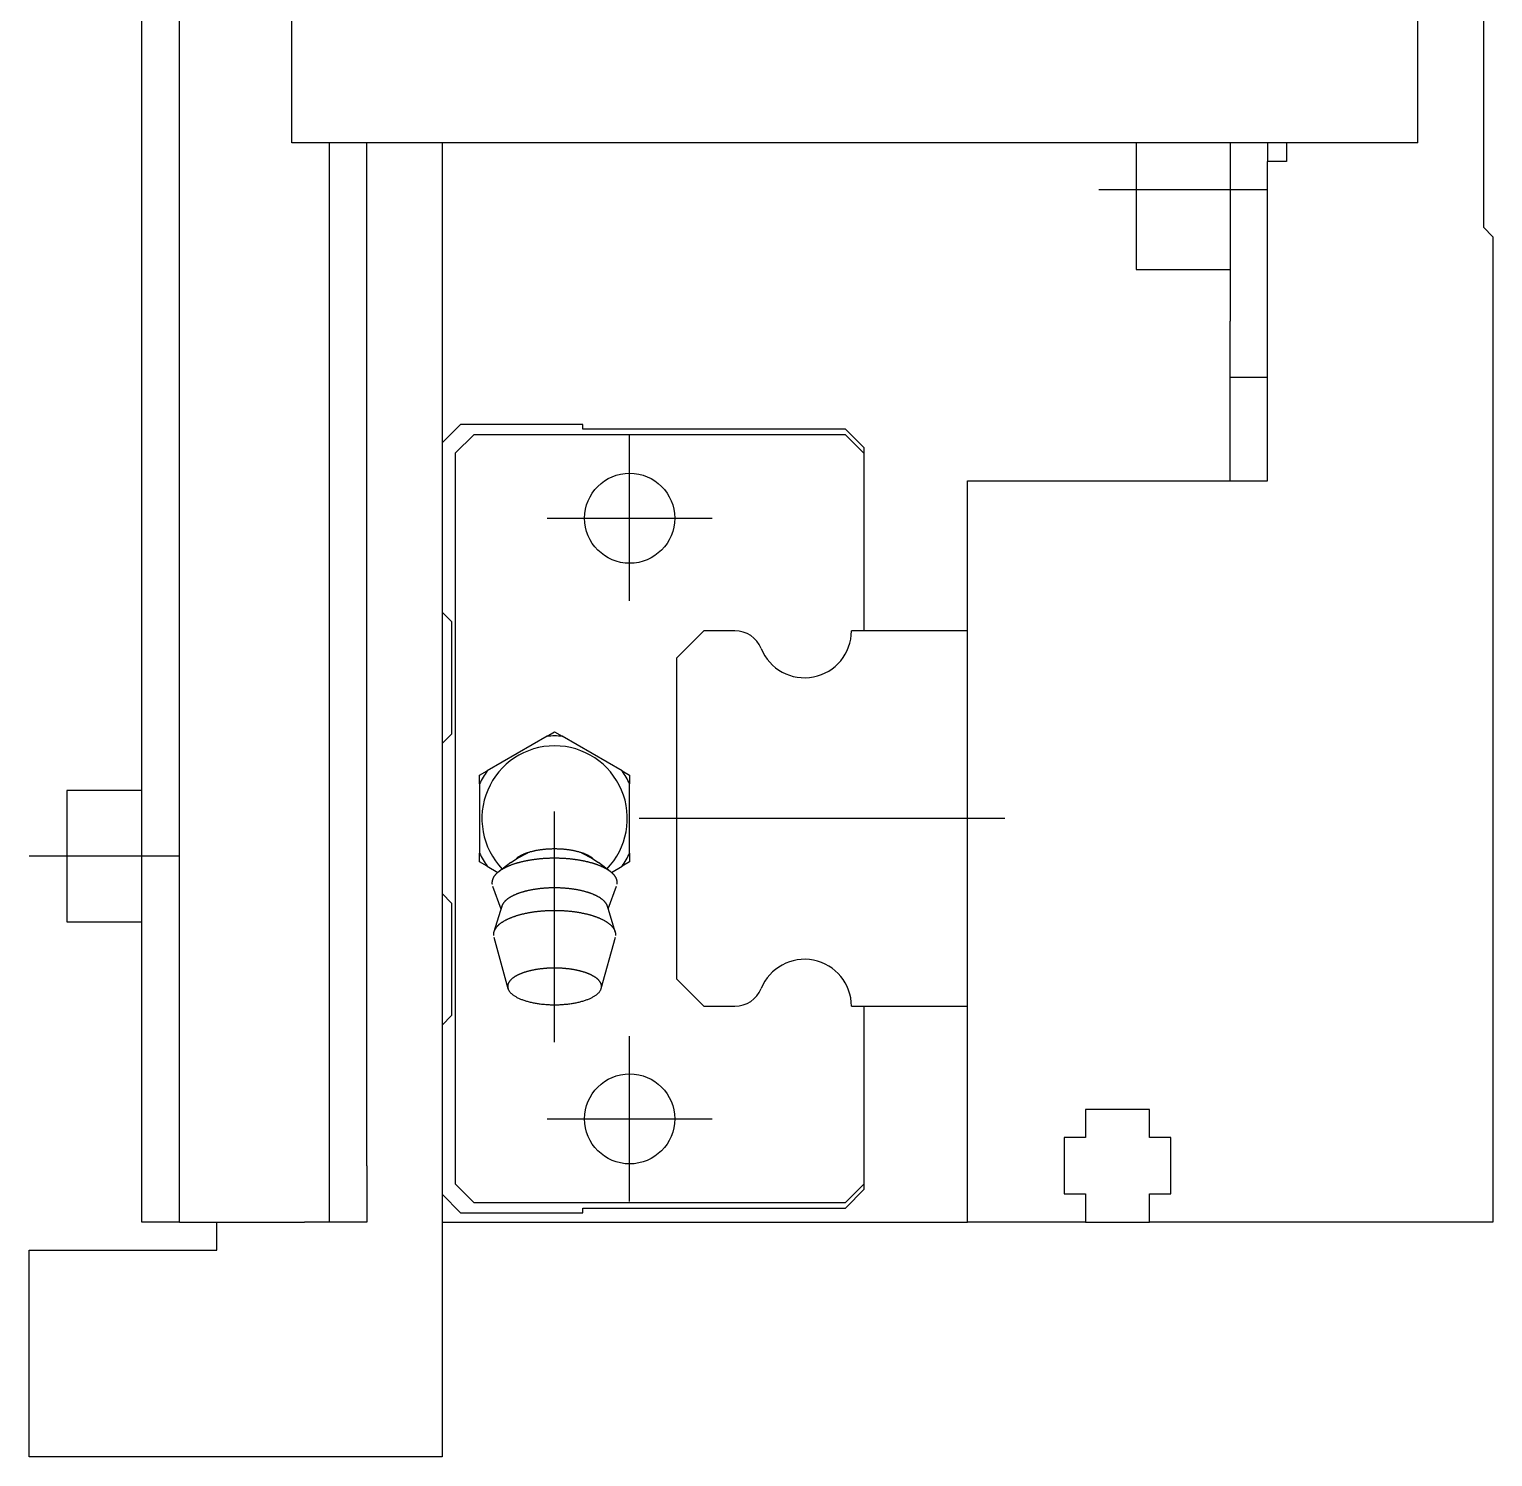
# Model space of a CAD drawing. Extents: x -94 to 676, y -24 to 368.
# Drawn here: x 598.4 to 676.4, y 146.2 to 222.3 of the extents above; entities that cross this region are included whole.
import ezdxf

# ---------------------------------------------------------------- set-up
doc = ezdxf.new("R2010")
doc.units = 0
doc.linetypes.add('CENTER', pattern=[50.8, 31.75, -6.35, 6.35, -6.35])
doc.layers.get('0').update_dxf_attribs({"linetype": 'CONTINUOUS'})
doc.layers.add('CENTER', color=1, linetype='CENTER')

msp = doc.modelspace()

# ---------------------------------------------------------------- linework, layer by layer
at = {"color": 7, "linetype": 'CONTINUOUS'}
for p, q in [((604.44, 161.705), (604.44, 350.705)), ((606.44, 161.705), (606.44, 350.705)), ((675.94, 300.705), (675.94, 211.705)), ((612.44, 216.205), (612.44, 296.205)), ((672.44, 216.205), (672.44, 296.205)), ((672.44, 216.205), (612.44, 216.205)), ((614.44, 161.705), (614.44, 216.205)), ((616.44, 161.705), (616.44, 216.205)), ((620.44, 216.205), (620.44, 146.205)), ((657.44, 216.205), (657.44, 213.705)), ((662.44, 216.205), (662.44, 206.705)), ((664.44, 216.205), (664.44, 215.205)), ((665.44, 216.205), (665.44, 215.205)), ((664.44, 198.205), (664.44, 215.205)), ((665.44, 215.205), (664.44, 215.205)), ((657.44, 213.705), (657.44, 209.455)), ((676.44, 211.205), (675.94, 211.705)), ((676.44, 211.205), (676.44, 158.705)), ((657.44, 209.455), (662.44, 209.455)), ((662.44, 203.705), (662.44, 206.705)), ((664.44, 203.705), (662.44, 203.705)), ((662.44, 198.205), (662.44, 203.705)), ((621.43, 201.205), (620.44, 200.215)), ((622.13, 200.655), (621.14, 199.665)), ((627.94, 201.205), (621.43, 201.205)), ((641.943, 200.655), (622.13, 200.655)), ((627.94, 200.955), (627.94, 201.205)), ((641.943, 200.955), (627.94, 200.955)), ((642.94, 199.958), (641.943, 200.955)), ((642.94, 199.658), (641.943, 200.655)), ((642.94, 199.658), (642.94, 199.958)), ((621.14, 199.665), (621.14, 160.745)), ((642.94, 190.205), (642.94, 199.658)), ((648.44, 190.205), (648.44, 198.205)), ((648.44, 198.205), (664.44, 198.205)), ((620.44, 191.205), (620.94, 190.705)), ((620.94, 190.705), (620.94, 184.705)), ((634.397, 190.205), (632.94, 188.748)), ((636.052, 190.205), (634.397, 190.205)), ((648.44, 190.205), (642.26, 190.205)), ((648.44, 170.205), (648.44, 190.205)), ((648.44, 170.205), (648.44, 190.205)), ((632.94, 188.748), (632.94, 171.662)), ((620.94, 184.705), (620.44, 184.205)), ((626.039, 184.587), (622.846, 182.743)), ((626.039, 184.587), (626.44, 184.818)), ((626.44, 184.818), (626.841, 184.587)), ((630.034, 182.743), (626.841, 184.587)), ((622.445, 182.512), (622.846, 182.743)), ((630.034, 182.743), (630.435, 182.512)), ((622.445, 182.049), (622.445, 182.512)), ((622.445, 182.049), (622.445, 178.361)), ((630.435, 182.512), (630.435, 182.049)), ((630.435, 178.361), (630.435, 182.049)), ((604.44, 181.705), (600.44, 181.705)), ((600.44, 181.705), (600.44, 178.205)), ((600.44, 178.205), (600.44, 174.705)), ((622.445, 177.898), (622.445, 178.361)), ((622.846, 177.667), (622.445, 177.898)), ((624.102, 177.855), (623.479, 177.388)), ((624.102, 177.855), (624.454, 178.089)), ((624.454, 178.089), (625.015, 178.385)), ((627.865, 178.385), (628.426, 178.089)), ((628.426, 178.089), (628.778, 177.855)), ((629.401, 177.388), (628.778, 177.855)), ((630.435, 177.898), (630.034, 177.667)), ((630.435, 178.361), (630.435, 177.898)), ((622.846, 177.667), (623.415, 177.338)), ((629.465, 177.338), (630.034, 177.667)), ((623.134, 176.598), (623.58, 175.391)), ((629.3, 175.391), (629.746, 176.598)), ((620.44, 176.205), (620.94, 175.705)), ((620.94, 175.705), (620.94, 169.705)), ((623.626, 175.537), (623.204, 174.176)), ((629.676, 174.176), (629.254, 175.537)), ((600.44, 174.705), (604.44, 174.705)), ((623.199, 173.886), (623.954, 171.156)), ((628.926, 171.156), (629.681, 173.886)), ((632.94, 171.662), (634.397, 170.205)), ((634.397, 170.205), (636.052, 170.205)), ((642.26, 170.205), (648.44, 170.205)), ((642.94, 160.752), (642.94, 170.205)), ((648.44, 158.705), (648.44, 170.205)), ((620.94, 169.705), (620.44, 169.205)), ((654.74, 164.705), (654.74, 163.205)), ((658.14, 164.705), (654.74, 164.705)), ((658.14, 163.205), (658.14, 164.705)), ((653.59, 163.205), (653.59, 160.205)), ((654.74, 163.205), (653.59, 163.205)), ((659.29, 163.205), (658.14, 163.205)), ((659.29, 160.205), (659.29, 163.205)), ((604.44, 158.705), (604.44, 161.705)), ((606.44, 158.705), (606.44, 161.705)), ((614.44, 158.705), (614.44, 161.705)), ((616.44, 161.705), (616.44, 158.705)), ((621.14, 160.745), (622.13, 159.755)), ((641.943, 159.755), (642.94, 160.752)), ((642.94, 160.452), (642.94, 160.752)), ((620.44, 160.195), (621.43, 159.205)), ((641.943, 159.455), (642.94, 160.452)), ((653.59, 160.205), (654.74, 160.205)), ((654.74, 160.205), (654.74, 158.705)), ((658.14, 160.205), (659.29, 160.205)), ((658.14, 158.705), (658.14, 160.205)), ((621.43, 159.205), (627.94, 159.205)), ((622.13, 159.755), (641.943, 159.755)), ((627.94, 159.455), (641.943, 159.455)), ((627.94, 159.205), (627.94, 159.455)), ((606.44, 158.705), (604.44, 158.705)), ((606.44, 158.705), (609.773, 158.705)), ((608.44, 157.205), (608.44, 158.705)), ((609.773, 158.705), (613.107, 158.705)), ((614.44, 158.705), (613.107, 158.705)), ((616.44, 158.705), (614.44, 158.705)), ((620.44, 158.705), (648.44, 158.705)), ((654.74, 158.705), (648.44, 158.705)), ((654.74, 158.705), (658.14, 158.705)), ((676.44, 158.705), (658.14, 158.705)), ((598.44, 146.205), (598.44, 157.205)), ((598.44, 157.205), (608.44, 157.205)), ((620.44, 146.205), (598.44, 146.205))]:
    msp.add_line(p, q, dxfattribs=at)
for points in [[(626.44, 178.09, 0), (626.404, 178.089, 0), (626.369, 178.089, 0), (626.333, 178.089, 0), (626.297, 178.088, 0), (626.261, 178.088, 0), (626.226, 178.087, 0), (626.19, 178.086, 0), (626.154, 178.085, 0), (626.119, 178.083, 0), (626.083, 178.082, 0), (626.048, 178.081, 0), (626.012, 178.079, 0), (625.977, 178.077, 0), (625.942, 178.075, 0), (625.906, 178.073, 0), (625.871, 178.07, 0), (625.836, 178.068, 0), (625.801, 178.065, 0), (625.766, 178.063, 0), (625.731, 178.06, 0), (625.696, 178.057, 0), (625.661, 178.054, 0), (625.626, 178.05, 0), (625.592, 178.047, 0), (625.557, 178.043, 0), (625.523, 178.039, 0), (625.488, 178.035, 0), (625.454, 178.031, 0), (625.42, 178.027, 0), (625.386, 178.023, 0), (625.352, 178.018, 0), (625.319, 178.014, 0), (625.285, 178.009, 0), (625.252, 178.004, 0), (625.218, 177.999, 0), (625.185, 177.994, 0), (625.152, 177.989, 0), (625.119, 177.983, 0), (625.086, 177.978, 0), (625.054, 177.972, 0), (625.021, 177.966, 0), (624.989, 177.96, 0), (624.957, 177.954, 0), (624.925, 177.948, 0), (624.893, 177.941, 0), (624.862, 177.935, 0), (624.83, 177.928, 0), (624.799, 177.921, 0), (624.768, 177.914, 0), (624.737, 177.907, 0), (624.706, 177.9, 0), (624.676, 177.893, 0), (624.646, 177.885, 0), (624.616, 177.878, 0), (624.586, 177.87, 0), (624.556, 177.862, 0), (624.527, 177.854, 0), (624.498, 177.846, 0), (624.469, 177.838, 0), (624.44, 177.83, 0), (624.411, 177.821, 0), (624.383, 177.813, 0), (624.355, 177.804, 0), (624.327, 177.795, 0), (624.3, 177.786, 0), (624.272, 177.777, 0), (624.245, 177.768, 0), (624.219, 177.759, 0), (624.192, 177.75, 0), (624.166, 177.74, 0), (624.14, 177.731, 0), (624.114, 177.721, 0), (624.088, 177.711, 0), (624.063, 177.701, 0), (624.038, 177.691, 0), (624.013, 177.681, 0), (623.989, 177.671, 0), (623.965, 177.661, 0), (623.941, 177.65, 0), (623.917, 177.64, 0), (623.894, 177.629, 0), (623.871, 177.619, 0), (623.849, 177.608, 0), (623.826, 177.597, 0), (623.804, 177.586, 0), (623.782, 177.575, 0), (623.761, 177.564, 0), (623.74, 177.552, 0), (623.719, 177.541, 0), (623.698, 177.53, 0), (623.678, 177.518, 0), (623.658, 177.507, 0), (623.638, 177.495, 0), (623.619, 177.483, 0), (623.6, 177.471, 0), (623.581, 177.459, 0), (623.563, 177.447, 0), (623.545, 177.435, 0), (623.527, 177.423, 0), (623.51, 177.411, 0), (623.493, 177.399, 0), (623.476, 177.386, 0), (623.46, 177.374, 0), (623.444, 177.361, 0), (623.429, 177.349, 0), (623.413, 177.336, 0), (623.398, 177.324, 0), (623.384, 177.311, 0), (623.369, 177.298, 0), (623.356, 177.285, 0), (623.342, 177.272, 0), (623.329, 177.259, 0), (623.316, 177.246, 0), (623.304, 177.233, 0), (623.291, 177.22, 0), (623.28, 177.207, 0), (623.268, 177.194, 0), (623.257, 177.18, 0), (623.247, 177.167, 0), (623.236, 177.154, 0), (623.226, 177.14, 0), (623.217, 177.127, 0), (623.208, 177.113, 0), (623.199, 177.1, 0), (623.19, 177.086, 0), (623.182, 177.073, 0), (623.175, 177.059, 0), (623.167, 177.045, 0)], [(628.47, 178.084, 0), (628.453, 178.098, 0), (628.435, 178.111, 0), (628.417, 178.125, 0), (628.397, 178.139, 0), (628.378, 178.152, 0), (628.357, 178.165, 0), (628.336, 178.178, 0), (628.314, 178.191, 0), (628.292, 178.204, 0), (628.27, 178.217, 0), (628.246, 178.229, 0), (628.222, 178.242, 0), (628.198, 178.254, 0), (628.173, 178.266, 0), (628.148, 178.278, 0), (628.121, 178.289, 0), (628.095, 178.301, 0), (628.068, 178.312, 0), (628.04, 178.323, 0), (628.012, 178.334, 0), (627.984, 178.345, 0), (627.955, 178.355, 0), (627.925, 178.365, 0), (627.895, 178.376, 0), (627.865, 178.385, 0), (627.834, 178.395, 0), (627.803, 178.405, 0), (627.771, 178.414, 0), (627.739, 178.423, 0), (627.706, 178.432, 0), (627.674, 178.44, 0), (627.64, 178.449, 0), (627.607, 178.457, 0), (627.573, 178.465, 0), (627.538, 178.472, 0), (627.504, 178.48, 0), (627.469, 178.487, 0), (627.433, 178.494, 0), (627.398, 178.501, 0), (627.362, 178.507, 0), (627.325, 178.513, 0), (627.289, 178.519, 0), (627.252, 178.525, 0), (627.215, 178.53, 0), (627.178, 178.536, 0), (627.14, 178.54, 0), (627.103, 178.545, 0), (627.065, 178.55, 0), (627.027, 178.554, 0), (626.988, 178.558, 0), (626.95, 178.561, 0), (626.911, 178.565, 0), (626.872, 178.568, 0), (626.834, 178.571, 0), (626.795, 178.573, 0), (626.755, 178.575, 0), (626.716, 178.577, 0), (626.677, 178.579, 0), (626.638, 178.581, 0), (626.598, 178.582, 0), (626.559, 178.583, 0), (626.519, 178.584, 0), (626.48, 178.584, 0), (626.44, 178.584, 0), (626.4, 178.584, 0), (626.361, 178.584, 0), (626.321, 178.583, 0), (626.282, 178.582, 0), (626.242, 178.581, 0), (626.203, 178.579, 0), (626.164, 178.577, 0), (626.125, 178.575, 0), (626.085, 178.573, 0), (626.046, 178.571, 0), (626.008, 178.568, 0), (625.969, 178.565, 0), (625.93, 178.561, 0), (625.892, 178.558, 0), (625.853, 178.554, 0), (625.815, 178.55, 0), (625.777, 178.545, 0), (625.74, 178.54, 0), (625.702, 178.536, 0), (625.665, 178.53, 0), (625.628, 178.525, 0), (625.591, 178.519, 0), (625.555, 178.513, 0), (625.518, 178.507, 0), (625.482, 178.501, 0), (625.447, 178.494, 0), (625.411, 178.487, 0), (625.376, 178.48, 0), (625.342, 178.472, 0), (625.307, 178.465, 0), (625.273, 178.457, 0), (625.24, 178.449, 0), (625.206, 178.44, 0), (625.174, 178.432, 0), (625.141, 178.423, 0), (625.109, 178.414, 0), (625.077, 178.405, 0), (625.046, 178.395, 0), (625.015, 178.385, 0), (624.985, 178.376, 0), (624.955, 178.365, 0), (624.925, 178.355, 0), (624.896, 178.345, 0), (624.868, 178.334, 0), (624.84, 178.323, 0), (624.812, 178.312, 0), (624.785, 178.301, 0), (624.759, 178.289, 0), (624.732, 178.278, 0), (624.707, 178.266, 0), (624.682, 178.254, 0), (624.658, 178.242, 0), (624.634, 178.229, 0), (624.61, 178.217, 0), (624.588, 178.204, 0), (624.566, 178.191, 0), (624.544, 178.178, 0), (624.523, 178.165, 0), (624.502, 178.152, 0), (624.483, 178.139, 0), (624.463, 178.125, 0), (624.445, 178.111, 0), (624.427, 178.098, 0), (624.41, 178.084, 0)], [(629.713, 177.045, 0), (629.705, 177.059, 0), (629.698, 177.073, 0), (629.69, 177.086, 0), (629.681, 177.1, 0), (629.672, 177.113, 0), (629.663, 177.127, 0), (629.654, 177.14, 0), (629.644, 177.154, 0), (629.633, 177.167, 0), (629.623, 177.18, 0), (629.612, 177.194, 0), (629.6, 177.207, 0), (629.589, 177.22, 0), (629.576, 177.233, 0), (629.564, 177.246, 0), (629.551, 177.259, 0), (629.538, 177.272, 0), (629.524, 177.285, 0), (629.511, 177.298, 0), (629.496, 177.311, 0), (629.482, 177.324, 0), (629.467, 177.336, 0), (629.451, 177.349, 0), (629.436, 177.361, 0), (629.42, 177.374, 0), (629.404, 177.386, 0), (629.387, 177.399, 0), (629.37, 177.411, 0), (629.353, 177.423, 0), (629.335, 177.435, 0), (629.317, 177.447, 0), (629.299, 177.459, 0), (629.28, 177.471, 0), (629.261, 177.483, 0), (629.242, 177.495, 0), (629.222, 177.507, 0), (629.202, 177.518, 0), (629.182, 177.53, 0), (629.161, 177.541, 0), (629.14, 177.552, 0), (629.119, 177.564, 0), (629.098, 177.575, 0), (629.076, 177.586, 0), (629.054, 177.597, 0), (629.031, 177.608, 0), (629.009, 177.619, 0), (628.986, 177.629, 0), (628.963, 177.64, 0), (628.939, 177.65, 0), (628.915, 177.661, 0), (628.891, 177.671, 0), (628.867, 177.681, 0), (628.842, 177.691, 0), (628.817, 177.701, 0), (628.792, 177.711, 0), (628.766, 177.721, 0), (628.74, 177.731, 0), (628.714, 177.74, 0), (628.688, 177.75, 0), (628.661, 177.759, 0), (628.635, 177.768, 0), (628.608, 177.777, 0), (628.58, 177.786, 0), (628.553, 177.795, 0), (628.525, 177.804, 0), (628.497, 177.813, 0), (628.469, 177.821, 0), (628.44, 177.83, 0), (628.411, 177.838, 0), (628.382, 177.846, 0), (628.353, 177.854, 0), (628.324, 177.862, 0), (628.294, 177.87, 0), (628.264, 177.878, 0), (628.234, 177.885, 0), (628.204, 177.893, 0), (628.174, 177.9, 0), (628.143, 177.907, 0), (628.112, 177.914, 0), (628.081, 177.921, 0), (628.05, 177.928, 0), (628.018, 177.935, 0), (627.987, 177.941, 0), (627.955, 177.948, 0), (627.923, 177.954, 0), (627.891, 177.96, 0), (627.859, 177.966, 0), (627.826, 177.972, 0), (627.794, 177.978, 0), (627.761, 177.983, 0), (627.728, 177.989, 0), (627.695, 177.994, 0), (627.662, 177.999, 0), (627.628, 178.004, 0), (627.595, 178.009, 0), (627.561, 178.014, 0), (627.528, 178.018, 0), (627.494, 178.023, 0), (627.46, 178.027, 0), (627.426, 178.031, 0), (627.392, 178.035, 0), (627.357, 178.039, 0), (627.323, 178.043, 0), (627.288, 178.047, 0), (627.254, 178.05, 0), (627.219, 178.054, 0), (627.184, 178.057, 0), (627.149, 178.06, 0), (627.114, 178.063, 0), (627.079, 178.065, 0), (627.044, 178.068, 0), (627.009, 178.07, 0), (626.974, 178.073, 0), (626.938, 178.075, 0), (626.903, 178.077, 0), (626.868, 178.079, 0), (626.832, 178.081, 0), (626.797, 178.082, 0), (626.761, 178.083, 0), (626.726, 178.085, 0), (626.69, 178.086, 0), (626.654, 178.087, 0), (626.619, 178.088, 0), (626.583, 178.088, 0), (626.547, 178.089, 0), (626.511, 178.089, 0), (626.476, 178.089, 0), (626.44, 178.09, 0)], [(623.167, 177.045, 0), (623.166, 177.043, 0), (623.165, 177.04, 0), (623.163, 177.038, 0), (623.162, 177.035, 0), (623.161, 177.032, 0), (623.16, 177.03, 0), (623.158, 177.027, 0), (623.157, 177.025, 0), (623.156, 177.022, 0), (623.155, 177.019, 0), (623.153, 177.017, 0), (623.152, 177.014, 0), (623.151, 177.012, 0), (623.15, 177.009, 0), (623.149, 177.007, 0), (623.148, 177.004, 0), (623.146, 177.001, 0), (623.145, 176.999, 0), (623.144, 176.996, 0), (623.143, 176.994, 0), (623.142, 176.991, 0), (623.141, 176.988, 0), (623.14, 176.986, 0), (623.139, 176.983, 0), (623.138, 176.981, 0), (623.137, 176.978, 0), (623.136, 176.975, 0), (623.135, 176.973, 0), (623.134, 176.97, 0), (623.133, 176.968, 0), (623.132, 176.965, 0), (623.131, 176.962, 0), (623.13, 176.96, 0), (623.129, 176.957, 0), (623.129, 176.955, 0), (623.128, 176.952, 0), (623.127, 176.949, 0), (623.126, 176.947, 0), (623.125, 176.944, 0), (623.124, 176.942, 0), (623.123, 176.939, 0), (623.123, 176.936, 0), (623.122, 176.934, 0), (623.121, 176.931, 0), (623.12, 176.929, 0), (623.12, 176.926, 0), (623.119, 176.923, 0), (623.118, 176.921, 0), (623.118, 176.918, 0), (623.117, 176.916, 0), (623.116, 176.913, 0), (623.116, 176.91, 0), (623.115, 176.908, 0), (623.114, 176.905, 0), (623.114, 176.902, 0), (623.113, 176.9, 0), (623.112, 176.897, 0), (623.112, 176.895, 0), (623.111, 176.892, 0), (623.111, 176.889, 0), (623.11, 176.887, 0), (623.11, 176.884, 0), (623.109, 176.882, 0), (623.109, 176.879, 0), (623.108, 176.876, 0), (623.108, 176.874, 0), (623.107, 176.871, 0), (623.107, 176.868, 0), (623.106, 176.866, 0), (623.106, 176.863, 0), (623.106, 176.861, 0), (623.105, 176.858, 0), (623.105, 176.855, 0), (623.105, 176.853, 0), (623.104, 176.85, 0), (623.104, 176.847, 0), (623.104, 176.845, 0), (623.103, 176.842, 0), (623.103, 176.84, 0), (623.103, 176.837, 0), (623.102, 176.834, 0), (623.102, 176.832, 0), (623.102, 176.829, 0), (623.102, 176.826, 0), (623.102, 176.824, 0), (623.101, 176.821, 0), (623.101, 176.819, 0), (623.101, 176.816, 0), (623.101, 176.813, 0), (623.101, 176.811, 0), (623.101, 176.808, 0), (623.1, 176.805, 0), (623.1, 176.803, 0), (623.1, 176.8, 0), (623.1, 176.798, 0), (623.1, 176.795, 0), (623.1, 176.792, 0), (623.1, 176.79, 0), (623.1, 176.787, 0), (623.1, 176.784, 0), (623.1, 176.782, 0), (623.1, 176.779, 0), (623.1, 176.777, 0), (623.1, 176.774, 0), (623.1, 176.771, 0), (623.1, 176.769, 0), (623.1, 176.766, 0), (623.1, 176.763, 0), (623.101, 176.761, 0), (623.101, 176.758, 0), (623.101, 176.756, 0), (623.101, 176.753, 0), (623.101, 176.75, 0), (623.101, 176.748, 0), (623.102, 176.745, 0), (623.102, 176.742, 0), (623.102, 176.74, 0), (623.102, 176.737, 0), (623.102, 176.735, 0), (623.103, 176.732, 0), (623.103, 176.729, 0), (623.103, 176.727, 0), (623.104, 176.724, 0), (623.104, 176.721, 0), (623.104, 176.719, 0), (623.105, 176.716, 0), (623.105, 176.714, 0), (623.105, 176.711, 0)], [(626.44, 176.511, 0), (626.406, 176.511, 0), (626.373, 176.511, 0), (626.339, 176.511, 0), (626.305, 176.51, 0), (626.271, 176.509, 0), (626.238, 176.509, 0), (626.204, 176.508, 0), (626.17, 176.506, 0), (626.137, 176.505, 0), (626.103, 176.504, 0), (626.07, 176.502, 0), (626.036, 176.5, 0), (626.003, 176.498, 0), (625.97, 176.496, 0), (625.937, 176.494, 0), (625.903, 176.491, 0), (625.87, 176.489, 0), (625.837, 176.486, 0), (625.804, 176.483, 0), (625.771, 176.48, 0), (625.739, 176.477, 0), (625.706, 176.474, 0), (625.674, 176.47, 0), (625.641, 176.467, 0), (625.609, 176.463, 0), (625.577, 176.459, 0), (625.545, 176.455, 0), (625.513, 176.451, 0), (625.481, 176.446, 0), (625.449, 176.442, 0), (625.418, 176.437, 0), (625.386, 176.432, 0), (625.355, 176.427, 0), (625.324, 176.422, 0), (625.293, 176.417, 0), (625.262, 176.411, 0), (625.231, 176.406, 0), (625.201, 176.4, 0), (625.171, 176.394, 0), (625.141, 176.388, 0), (625.111, 176.382, 0), (625.081, 176.376, 0), (625.052, 176.37, 0), (625.022, 176.363, 0), (624.993, 176.356, 0), (624.964, 176.35, 0), (624.936, 176.343, 0), (624.907, 176.336, 0), (624.879, 176.328, 0), (624.851, 176.321, 0), (624.823, 176.314, 0), (624.795, 176.306, 0), (624.768, 176.298, 0), (624.741, 176.29, 0), (624.714, 176.282, 0), (624.687, 176.274, 0), (624.661, 176.266, 0), (624.635, 176.258, 0), (624.609, 176.249, 0), (624.583, 176.241, 0), (624.558, 176.232, 0), (624.533, 176.223, 0), (624.508, 176.214, 0), (624.483, 176.205, 0), (624.459, 176.196, 0), (624.435, 176.187, 0), (624.411, 176.178, 0), (624.388, 176.168, 0), (624.365, 176.158, 0), (624.342, 176.149, 0), (624.319, 176.139, 0), (624.297, 176.129, 0), (624.275, 176.119, 0), (624.254, 176.109, 0), (624.232, 176.099, 0), (624.211, 176.088, 0), (624.191, 176.078, 0), (624.17, 176.067, 0), (624.15, 176.057, 0), (624.13, 176.046, 0), (624.111, 176.035, 0), (624.092, 176.024, 0), (624.073, 176.013, 0), (624.055, 176.002, 0), (624.037, 175.991, 0), (624.019, 175.98, 0), (624.002, 175.969, 0), (623.985, 175.957, 0), (623.968, 175.946, 0), (623.951, 175.934, 0), (623.936, 175.923, 0), (623.92, 175.911, 0), (623.905, 175.899, 0), (623.89, 175.888, 0), (623.875, 175.876, 0), (623.861, 175.864, 0), (623.847, 175.852, 0), (623.834, 175.84, 0), (623.821, 175.827, 0), (623.808, 175.815, 0), (623.795, 175.803, 0), (623.784, 175.791, 0), (623.772, 175.778, 0), (623.761, 175.766, 0), (623.75, 175.753, 0), (623.739, 175.741, 0), (623.729, 175.728, 0), (623.72, 175.716, 0), (623.71, 175.703, 0), (623.701, 175.69, 0), (623.693, 175.677, 0), (623.685, 175.665, 0), (623.677, 175.652, 0), (623.67, 175.639, 0), (623.663, 175.626, 0), (623.656, 175.613, 0), (623.65, 175.6, 0), (623.644, 175.587, 0), (623.639, 175.574, 0), (623.634, 175.561, 0), (623.629, 175.548, 0), (623.625, 175.535, 0), (623.621, 175.522, 0), (623.618, 175.509, 0), (623.615, 175.496, 0), (623.612, 175.482, 0), (623.61, 175.469, 0), (623.608, 175.456, 0)], [(629.272, 175.456, 0), (629.27, 175.469, 0), (629.268, 175.482, 0), (629.265, 175.496, 0), (629.262, 175.509, 0), (629.259, 175.522, 0), (629.255, 175.535, 0), (629.251, 175.548, 0), (629.246, 175.561, 0), (629.241, 175.574, 0), (629.236, 175.587, 0), (629.23, 175.6, 0), (629.224, 175.613, 0), (629.217, 175.626, 0), (629.21, 175.639, 0), (629.203, 175.652, 0), (629.195, 175.665, 0), (629.187, 175.677, 0), (629.179, 175.69, 0), (629.17, 175.703, 0), (629.16, 175.716, 0), (629.151, 175.728, 0), (629.141, 175.741, 0), (629.13, 175.753, 0), (629.119, 175.766, 0), (629.108, 175.778, 0), (629.096, 175.791, 0), (629.085, 175.803, 0), (629.072, 175.815, 0), (629.059, 175.827, 0), (629.046, 175.84, 0), (629.033, 175.852, 0), (629.019, 175.864, 0), (629.005, 175.876, 0), (628.99, 175.888, 0), (628.975, 175.899, 0), (628.96, 175.911, 0), (628.944, 175.923, 0), (628.929, 175.934, 0), (628.912, 175.946, 0), (628.895, 175.957, 0), (628.878, 175.969, 0), (628.861, 175.98, 0), (628.843, 175.991, 0), (628.825, 176.002, 0), (628.807, 176.013, 0), (628.788, 176.024, 0), (628.769, 176.035, 0), (628.75, 176.046, 0), (628.73, 176.057, 0), (628.71, 176.067, 0), (628.689, 176.078, 0), (628.669, 176.088, 0), (628.648, 176.099, 0), (628.626, 176.109, 0), (628.605, 176.119, 0), (628.583, 176.129, 0), (628.561, 176.139, 0), (628.538, 176.149, 0), (628.515, 176.158, 0), (628.492, 176.168, 0), (628.469, 176.178, 0), (628.445, 176.187, 0), (628.421, 176.196, 0), (628.397, 176.205, 0), (628.372, 176.214, 0), (628.347, 176.223, 0), (628.322, 176.232, 0), (628.297, 176.241, 0), (628.271, 176.249, 0), (628.245, 176.258, 0), (628.219, 176.266, 0), (628.193, 176.274, 0), (628.166, 176.282, 0), (628.139, 176.29, 0), (628.112, 176.298, 0), (628.085, 176.306, 0), (628.057, 176.314, 0), (628.029, 176.321, 0), (628.001, 176.328, 0), (627.973, 176.336, 0), (627.944, 176.343, 0), (627.916, 176.35, 0), (627.887, 176.356, 0), (627.858, 176.363, 0), (627.828, 176.37, 0), (627.799, 176.376, 0), (627.769, 176.382, 0), (627.739, 176.388, 0), (627.709, 176.394, 0), (627.679, 176.4, 0), (627.649, 176.406, 0), (627.618, 176.411, 0), (627.587, 176.417, 0), (627.556, 176.422, 0), (627.525, 176.427, 0), (627.494, 176.432, 0), (627.462, 176.437, 0), (627.431, 176.442, 0), (627.399, 176.446, 0), (627.367, 176.451, 0), (627.335, 176.455, 0), (627.303, 176.459, 0), (627.271, 176.463, 0), (627.239, 176.467, 0), (627.206, 176.47, 0), (627.174, 176.474, 0), (627.141, 176.477, 0), (627.109, 176.48, 0), (627.076, 176.483, 0), (627.043, 176.486, 0), (627.01, 176.489, 0), (626.977, 176.491, 0), (626.943, 176.494, 0), (626.91, 176.496, 0), (626.877, 176.498, 0), (626.844, 176.5, 0), (626.81, 176.502, 0), (626.777, 176.504, 0), (626.743, 176.505, 0), (626.71, 176.506, 0), (626.676, 176.508, 0), (626.642, 176.509, 0), (626.609, 176.509, 0), (626.575, 176.51, 0), (626.541, 176.511, 0), (626.507, 176.511, 0), (626.474, 176.511, 0), (626.44, 176.511, 0)], [(629.775, 176.711, 0), (629.775, 176.714, 0), (629.775, 176.716, 0), (629.776, 176.719, 0), (629.776, 176.721, 0), (629.776, 176.724, 0), (629.777, 176.727, 0), (629.777, 176.729, 0), (629.777, 176.732, 0), (629.778, 176.735, 0), (629.778, 176.737, 0), (629.778, 176.74, 0), (629.778, 176.742, 0), (629.778, 176.745, 0), (629.779, 176.748, 0), (629.779, 176.75, 0), (629.779, 176.753, 0), (629.779, 176.756, 0), (629.779, 176.758, 0), (629.779, 176.761, 0), (629.78, 176.763, 0), (629.78, 176.766, 0), (629.78, 176.769, 0), (629.78, 176.771, 0), (629.78, 176.774, 0), (629.78, 176.777, 0), (629.78, 176.779, 0), (629.78, 176.782, 0), (629.78, 176.784, 0), (629.78, 176.787, 0), (629.78, 176.79, 0), (629.78, 176.792, 0), (629.78, 176.795, 0), (629.78, 176.798, 0), (629.78, 176.8, 0), (629.78, 176.803, 0), (629.78, 176.805, 0), (629.779, 176.808, 0), (629.779, 176.811, 0), (629.779, 176.813, 0), (629.779, 176.816, 0), (629.779, 176.819, 0), (629.779, 176.821, 0), (629.778, 176.824, 0), (629.778, 176.826, 0), (629.778, 176.829, 0), (629.778, 176.832, 0), (629.778, 176.834, 0), (629.777, 176.837, 0), (629.777, 176.84, 0), (629.777, 176.842, 0), (629.776, 176.845, 0), (629.776, 176.847, 0), (629.776, 176.85, 0), (629.775, 176.853, 0), (629.775, 176.855, 0), (629.775, 176.858, 0), (629.774, 176.861, 0), (629.774, 176.863, 0), (629.774, 176.866, 0), (629.773, 176.868, 0), (629.773, 176.871, 0), (629.772, 176.874, 0), (629.772, 176.876, 0), (629.771, 176.879, 0), (629.771, 176.882, 0), (629.77, 176.884, 0), (629.77, 176.887, 0), (629.769, 176.889, 0), (629.769, 176.892, 0), (629.768, 176.895, 0), (629.768, 176.897, 0), (629.767, 176.9, 0), (629.766, 176.902, 0), (629.766, 176.905, 0), (629.765, 176.908, 0), (629.764, 176.91, 0), (629.764, 176.913, 0), (629.763, 176.916, 0), (629.762, 176.918, 0), (629.762, 176.921, 0), (629.761, 176.923, 0), (629.76, 176.926, 0), (629.76, 176.929, 0), (629.759, 176.931, 0), (629.758, 176.934, 0), (629.757, 176.936, 0), (629.757, 176.939, 0), (629.756, 176.942, 0), (629.755, 176.944, 0), (629.754, 176.947, 0), (629.753, 176.949, 0), (629.752, 176.952, 0), (629.751, 176.955, 0), (629.751, 176.957, 0), (629.75, 176.96, 0), (629.749, 176.962, 0), (629.748, 176.965, 0), (629.747, 176.968, 0), (629.746, 176.97, 0), (629.745, 176.973, 0), (629.744, 176.975, 0), (629.743, 176.978, 0), (629.742, 176.981, 0), (629.741, 176.983, 0), (629.74, 176.986, 0), (629.739, 176.988, 0), (629.738, 176.991, 0), (629.737, 176.994, 0), (629.736, 176.996, 0), (629.735, 176.999, 0), (629.734, 177.001, 0), (629.732, 177.004, 0), (629.731, 177.007, 0), (629.73, 177.009, 0), (629.729, 177.012, 0), (629.728, 177.014, 0), (629.727, 177.017, 0), (629.725, 177.019, 0), (629.724, 177.022, 0), (629.723, 177.025, 0), (629.722, 177.027, 0), (629.72, 177.03, 0), (629.719, 177.032, 0), (629.718, 177.035, 0), (629.717, 177.038, 0), (629.715, 177.04, 0), (629.714, 177.043, 0), (629.713, 177.045, 0)], [(626.44, 175.297, 0), (626.401, 175.297, 0), (626.362, 175.296, 0), (626.324, 175.296, 0), (626.285, 175.295, 0), (626.246, 175.295, 0), (626.207, 175.294, 0), (626.169, 175.292, 0), (626.13, 175.291, 0), (626.091, 175.289, 0), (626.053, 175.288, 0), (626.014, 175.286, 0), (625.976, 175.284, 0), (625.938, 175.282, 0), (625.899, 175.279, 0), (625.861, 175.277, 0), (625.823, 175.274, 0), (625.785, 175.271, 0), (625.747, 175.268, 0), (625.709, 175.264, 0), (625.671, 175.261, 0), (625.634, 175.257, 0), (625.596, 175.253, 0), (625.559, 175.249, 0), (625.521, 175.245, 0), (625.484, 175.241, 0), (625.447, 175.236, 0), (625.41, 175.232, 0), (625.374, 175.227, 0), (625.337, 175.222, 0), (625.301, 175.216, 0), (625.264, 175.211, 0), (625.228, 175.205, 0), (625.192, 175.2, 0), (625.156, 175.194, 0), (625.121, 175.188, 0), (625.085, 175.182, 0), (625.05, 175.175, 0), (625.015, 175.169, 0), (624.981, 175.162, 0), (624.946, 175.155, 0), (624.912, 175.148, 0), (624.877, 175.141, 0), (624.843, 175.134, 0), (624.81, 175.126, 0), (624.776, 175.118, 0), (624.743, 175.111, 0), (624.71, 175.103, 0), (624.677, 175.094, 0), (624.645, 175.086, 0), (624.612, 175.078, 0), (624.58, 175.069, 0), (624.549, 175.06, 0), (624.517, 175.052, 0), (624.486, 175.043, 0), (624.455, 175.033, 0), (624.424, 175.024, 0), (624.394, 175.015, 0), (624.364, 175.005, 0), (624.334, 174.995, 0), (624.305, 174.986, 0), (624.276, 174.976, 0), (624.247, 174.965, 0), (624.218, 174.955, 0), (624.19, 174.945, 0), (624.162, 174.934, 0), (624.134, 174.924, 0), (624.107, 174.913, 0), (624.08, 174.902, 0), (624.054, 174.891, 0), (624.027, 174.88, 0), (624.001, 174.868, 0), (623.976, 174.857, 0), (623.951, 174.845, 0), (623.926, 174.834, 0), (623.901, 174.822, 0), (623.877, 174.81, 0), (623.853, 174.798, 0), (623.83, 174.786, 0), (623.807, 174.774, 0), (623.784, 174.762, 0), (623.762, 174.749, 0), (623.74, 174.737, 0), (623.718, 174.724, 0), (623.697, 174.711, 0), (623.676, 174.699, 0), (623.656, 174.686, 0), (623.636, 174.673, 0), (623.616, 174.66, 0), (623.597, 174.646, 0), (623.578, 174.633, 0), (623.56, 174.62, 0), (623.542, 174.606, 0), (623.525, 174.593, 0), (623.507, 174.579, 0), (623.491, 174.566, 0), (623.474, 174.552, 0), (623.458, 174.538, 0), (623.443, 174.524, 0), (623.428, 174.51, 0), (623.413, 174.496, 0), (623.399, 174.482, 0), (623.385, 174.468, 0), (623.372, 174.454, 0), (623.359, 174.439, 0), (623.347, 174.425, 0), (623.335, 174.411, 0), (623.323, 174.396, 0), (623.312, 174.382, 0), (623.301, 174.367, 0), (623.291, 174.352, 0), (623.281, 174.338, 0), (623.272, 174.323, 0), (623.263, 174.308, 0), (623.254, 174.293, 0), (623.246, 174.279, 0), (623.239, 174.264, 0), (623.232, 174.249, 0), (623.225, 174.234, 0), (623.219, 174.219, 0), (623.213, 174.204, 0), (623.208, 174.189, 0), (623.203, 174.174, 0), (623.199, 174.159, 0), (623.195, 174.144, 0), (623.191, 174.129, 0), (623.188, 174.113, 0), (623.186, 174.098, 0), (623.184, 174.083, 0)], [(629.696, 174.083, 0), (629.694, 174.098, 0), (629.692, 174.113, 0), (629.689, 174.129, 0), (629.685, 174.144, 0), (629.681, 174.159, 0), (629.677, 174.174, 0), (629.672, 174.189, 0), (629.667, 174.204, 0), (629.661, 174.219, 0), (629.655, 174.234, 0), (629.648, 174.249, 0), (629.641, 174.264, 0), (629.634, 174.279, 0), (629.626, 174.293, 0), (629.617, 174.308, 0), (629.608, 174.323, 0), (629.599, 174.338, 0), (629.589, 174.352, 0), (629.579, 174.367, 0), (629.568, 174.382, 0), (629.557, 174.396, 0), (629.545, 174.411, 0), (629.533, 174.425, 0), (629.521, 174.439, 0), (629.508, 174.454, 0), (629.495, 174.468, 0), (629.481, 174.482, 0), (629.467, 174.496, 0), (629.452, 174.51, 0), (629.437, 174.524, 0), (629.422, 174.538, 0), (629.406, 174.552, 0), (629.389, 174.566, 0), (629.373, 174.579, 0), (629.355, 174.593, 0), (629.338, 174.606, 0), (629.32, 174.62, 0), (629.302, 174.633, 0), (629.283, 174.646, 0), (629.264, 174.66, 0), (629.244, 174.673, 0), (629.224, 174.686, 0), (629.204, 174.699, 0), (629.183, 174.711, 0), (629.162, 174.724, 0), (629.14, 174.737, 0), (629.118, 174.749, 0), (629.096, 174.762, 0), (629.073, 174.774, 0), (629.05, 174.786, 0), (629.027, 174.798, 0), (629.003, 174.81, 0), (628.979, 174.822, 0), (628.954, 174.834, 0), (628.929, 174.845, 0), (628.904, 174.857, 0), (628.879, 174.868, 0), (628.853, 174.88, 0), (628.826, 174.891, 0), (628.8, 174.902, 0), (628.773, 174.913, 0), (628.746, 174.924, 0), (628.718, 174.934, 0), (628.69, 174.945, 0), (628.662, 174.955, 0), (628.633, 174.965, 0), (628.604, 174.976, 0), (628.575, 174.986, 0), (628.546, 174.995, 0), (628.516, 175.005, 0), (628.486, 175.015, 0), (628.456, 175.024, 0), (628.425, 175.033, 0), (628.394, 175.043, 0), (628.363, 175.052, 0), (628.331, 175.06, 0), (628.3, 175.069, 0), (628.268, 175.078, 0), (628.235, 175.086, 0), (628.203, 175.094, 0), (628.17, 175.103, 0), (628.137, 175.111, 0), (628.104, 175.118, 0), (628.07, 175.126, 0), (628.037, 175.134, 0), (628.003, 175.141, 0), (627.968, 175.148, 0), (627.934, 175.155, 0), (627.899, 175.162, 0), (627.865, 175.169, 0), (627.83, 175.175, 0), (627.795, 175.182, 0), (627.759, 175.188, 0), (627.724, 175.194, 0), (627.688, 175.2, 0), (627.652, 175.205, 0), (627.616, 175.211, 0), (627.579, 175.216, 0), (627.543, 175.222, 0), (627.506, 175.227, 0), (627.47, 175.232, 0), (627.433, 175.236, 0), (627.396, 175.241, 0), (627.359, 175.245, 0), (627.321, 175.249, 0), (627.284, 175.253, 0), (627.246, 175.257, 0), (627.209, 175.261, 0), (627.171, 175.264, 0), (627.133, 175.268, 0), (627.095, 175.271, 0), (627.057, 175.274, 0), (627.019, 175.277, 0), (626.981, 175.279, 0), (626.942, 175.282, 0), (626.904, 175.284, 0), (626.866, 175.286, 0), (626.827, 175.288, 0), (626.789, 175.289, 0), (626.75, 175.291, 0), (626.711, 175.292, 0), (626.673, 175.294, 0), (626.634, 175.295, 0), (626.595, 175.295, 0), (626.556, 175.296, 0), (626.518, 175.296, 0), (626.479, 175.297, 0), (626.44, 175.297, 0)], [(623.184, 174.083, 0), (623.184, 174.082, 0), (623.183, 174.081, 0), (623.183, 174.081, 0), (623.183, 174.08, 0), (623.183, 174.079, 0), (623.183, 174.078, 0), (623.183, 174.077, 0), (623.183, 174.076, 0), (623.183, 174.075, 0), (623.183, 174.074, 0), (623.183, 174.073, 0), (623.182, 174.073, 0), (623.182, 174.072, 0), (623.182, 174.071, 0), (623.182, 174.07, 0), (623.182, 174.069, 0), (623.182, 174.068, 0), (623.182, 174.067, 0), (623.182, 174.066, 0), (623.182, 174.065, 0), (623.182, 174.065, 0), (623.182, 174.064, 0), (623.182, 174.063, 0), (623.182, 174.062, 0), (623.181, 174.061, 0), (623.181, 174.06, 0), (623.181, 174.059, 0), (623.181, 174.058, 0), (623.181, 174.057, 0), (623.181, 174.056, 0), (623.181, 174.056, 0), (623.181, 174.055, 0), (623.181, 174.054, 0), (623.181, 174.053, 0), (623.181, 174.052, 0), (623.181, 174.051, 0), (623.181, 174.05, 0), (623.181, 174.049, 0), (623.181, 174.048, 0), (623.181, 174.048, 0), (623.181, 174.047, 0), (623.181, 174.046, 0), (623.18, 174.045, 0), (623.18, 174.044, 0), (623.18, 174.043, 0), (623.18, 174.042, 0), (623.18, 174.041, 0), (623.18, 174.04, 0), (623.18, 174.04, 0), (623.18, 174.039, 0), (623.18, 174.038, 0), (623.18, 174.037, 0), (623.18, 174.036, 0), (623.18, 174.035, 0), (623.18, 174.034, 0), (623.18, 174.033, 0), (623.18, 174.032, 0), (623.18, 174.032, 0), (623.18, 174.031, 0), (623.18, 174.03, 0), (623.18, 174.029, 0), (623.18, 174.028, 0), (623.18, 174.027, 0), (623.18, 174.026, 0), (623.18, 174.025, 0), (623.18, 174.024, 0), (623.18, 174.024, 0), (623.18, 174.023, 0), (623.18, 174.022, 0), (623.18, 174.021, 0), (623.18, 174.02, 0), (623.18, 174.019, 0), (623.18, 174.018, 0), (623.18, 174.017, 0), (623.18, 174.016, 0), (623.18, 174.016, 0), (623.18, 174.015, 0), (623.18, 174.014, 0), (623.18, 174.013, 0), (623.18, 174.012, 0), (623.18, 174.011, 0), (623.18, 174.01, 0), (623.18, 174.009, 0), (623.18, 174.008, 0), (623.18, 174.007, 0), (623.18, 174.007, 0), (623.18, 174.006, 0), (623.18, 174.005, 0), (623.18, 174.004, 0), (623.18, 174.003, 0), (623.18, 174.002, 0), (623.18, 174.001, 0), (623.181, 174, 0), (623.181, 173.999, 0), (623.181, 173.999, 0), (623.181, 173.998, 0), (623.181, 173.997, 0), (623.181, 173.996, 0), (623.181, 173.995, 0), (623.181, 173.994, 0), (623.181, 173.993, 0), (623.181, 173.992, 0), (623.181, 173.991, 0), (623.181, 173.991, 0), (623.181, 173.99, 0), (623.181, 173.989, 0), (623.181, 173.988, 0), (623.181, 173.987, 0), (623.181, 173.986, 0), (623.181, 173.985, 0), (623.182, 173.984, 0), (623.182, 173.983, 0), (623.182, 173.983, 0), (623.182, 173.982, 0), (623.182, 173.981, 0), (623.182, 173.98, 0), (623.182, 173.979, 0), (623.182, 173.978, 0), (623.182, 173.977, 0), (623.182, 173.976, 0), (623.182, 173.975, 0), (623.182, 173.975, 0), (623.182, 173.974, 0), (623.183, 173.973, 0), (623.183, 173.972, 0), (623.183, 173.971, 0), (623.183, 173.97, 0), (623.183, 173.969, 0)], [(629.697, 173.969, 0), (629.697, 173.97, 0), (629.697, 173.971, 0), (629.697, 173.972, 0), (629.697, 173.973, 0), (629.698, 173.974, 0), (629.698, 173.975, 0), (629.698, 173.975, 0), (629.698, 173.976, 0), (629.698, 173.977, 0), (629.698, 173.978, 0), (629.698, 173.979, 0), (629.698, 173.98, 0), (629.698, 173.981, 0), (629.698, 173.982, 0), (629.698, 173.983, 0), (629.698, 173.983, 0), (629.698, 173.984, 0), (629.699, 173.985, 0), (629.699, 173.986, 0), (629.699, 173.987, 0), (629.699, 173.988, 0), (629.699, 173.989, 0), (629.699, 173.99, 0), (629.699, 173.991, 0), (629.699, 173.991, 0), (629.699, 173.992, 0), (629.699, 173.993, 0), (629.699, 173.994, 0), (629.699, 173.995, 0), (629.699, 173.996, 0), (629.699, 173.997, 0), (629.699, 173.998, 0), (629.699, 173.999, 0), (629.699, 173.999, 0), (629.699, 174, 0), (629.7, 174.001, 0), (629.7, 174.002, 0), (629.7, 174.003, 0), (629.7, 174.004, 0), (629.7, 174.005, 0), (629.7, 174.006, 0), (629.7, 174.007, 0), (629.7, 174.007, 0), (629.7, 174.008, 0), (629.7, 174.009, 0), (629.7, 174.01, 0), (629.7, 174.011, 0), (629.7, 174.012, 0), (629.7, 174.013, 0), (629.7, 174.014, 0), (629.7, 174.015, 0), (629.7, 174.016, 0), (629.7, 174.016, 0), (629.7, 174.017, 0), (629.7, 174.018, 0), (629.7, 174.019, 0), (629.7, 174.02, 0), (629.7, 174.021, 0), (629.7, 174.022, 0), (629.7, 174.023, 0), (629.7, 174.024, 0), (629.7, 174.024, 0), (629.7, 174.025, 0), (629.7, 174.026, 0), (629.7, 174.027, 0), (629.7, 174.028, 0), (629.7, 174.029, 0), (629.7, 174.03, 0), (629.7, 174.031, 0), (629.7, 174.032, 0), (629.7, 174.032, 0), (629.7, 174.033, 0), (629.7, 174.034, 0), (629.7, 174.035, 0), (629.7, 174.036, 0), (629.7, 174.037, 0), (629.7, 174.038, 0), (629.7, 174.039, 0), (629.7, 174.04, 0), (629.7, 174.04, 0), (629.7, 174.041, 0), (629.7, 174.042, 0), (629.7, 174.043, 0), (629.7, 174.044, 0), (629.7, 174.045, 0), (629.699, 174.046, 0), (629.699, 174.047, 0), (629.699, 174.048, 0), (629.699, 174.048, 0), (629.699, 174.049, 0), (629.699, 174.05, 0), (629.699, 174.051, 0), (629.699, 174.052, 0), (629.699, 174.053, 0), (629.699, 174.054, 0), (629.699, 174.055, 0), (629.699, 174.056, 0), (629.699, 174.056, 0), (629.699, 174.057, 0), (629.699, 174.058, 0), (629.699, 174.059, 0), (629.699, 174.06, 0), (629.699, 174.061, 0), (629.698, 174.062, 0), (629.698, 174.063, 0), (629.698, 174.064, 0), (629.698, 174.065, 0), (629.698, 174.065, 0), (629.698, 174.066, 0), (629.698, 174.067, 0), (629.698, 174.068, 0), (629.698, 174.069, 0), (629.698, 174.07, 0), (629.698, 174.071, 0), (629.698, 174.072, 0), (629.698, 174.073, 0), (629.697, 174.073, 0), (629.697, 174.074, 0), (629.697, 174.075, 0), (629.697, 174.076, 0), (629.697, 174.077, 0), (629.697, 174.078, 0), (629.697, 174.079, 0), (629.697, 174.08, 0), (629.697, 174.081, 0), (629.697, 174.081, 0), (629.696, 174.082, 0), (629.696, 174.083, 0)], [(626.44, 172.238, 0), (626.408, 172.238, 0), (626.377, 172.238, 0), (626.346, 172.238, 0), (626.314, 172.237, 0), (626.283, 172.236, 0), (626.251, 172.236, 0), (626.22, 172.234, 0), (626.188, 172.233, 0), (626.157, 172.232, 0), (626.126, 172.231, 0), (626.095, 172.229, 0), (626.063, 172.227, 0), (626.032, 172.225, 0), (626.001, 172.223, 0), (625.97, 172.221, 0), (625.939, 172.219, 0), (625.909, 172.216, 0), (625.878, 172.213, 0), (625.847, 172.21, 0), (625.817, 172.207, 0), (625.786, 172.204, 0), (625.756, 172.201, 0), (625.725, 172.198, 0), (625.695, 172.194, 0), (625.665, 172.19, 0), (625.635, 172.186, 0), (625.606, 172.182, 0), (625.576, 172.178, 0), (625.547, 172.174, 0), (625.517, 172.169, 0), (625.488, 172.165, 0), (625.459, 172.16, 0), (625.43, 172.155, 0), (625.401, 172.15, 0), (625.373, 172.145, 0), (625.344, 172.139, 0), (625.316, 172.134, 0), (625.288, 172.128, 0), (625.26, 172.123, 0), (625.233, 172.117, 0), (625.205, 172.111, 0), (625.178, 172.105, 0), (625.151, 172.098, 0), (625.124, 172.092, 0), (625.097, 172.085, 0), (625.071, 172.079, 0), (625.044, 172.072, 0), (625.018, 172.065, 0), (624.993, 172.058, 0), (624.967, 172.051, 0), (624.942, 172.043, 0), (624.917, 172.036, 0), (624.892, 172.028, 0), (624.867, 172.021, 0), (624.843, 172.013, 0), (624.819, 172.005, 0), (624.795, 171.997, 0), (624.771, 171.989, 0), (624.748, 171.981, 0), (624.725, 171.972, 0), (624.702, 171.964, 0), (624.679, 171.955, 0), (624.657, 171.946, 0), (624.635, 171.937, 0), (624.614, 171.929, 0), (624.592, 171.919, 0), (624.571, 171.91, 0), (624.55, 171.901, 0), (624.53, 171.892, 0), (624.51, 171.882, 0), (624.49, 171.873, 0), (624.47, 171.863, 0), (624.451, 171.853, 0), (624.432, 171.843, 0), (624.414, 171.834, 0), (624.395, 171.824, 0), (624.377, 171.813, 0), (624.36, 171.803, 0), (624.342, 171.793, 0), (624.325, 171.783, 0), (624.309, 171.772, 0), (624.292, 171.762, 0), (624.276, 171.751, 0), (624.261, 171.74, 0), (624.246, 171.729, 0), (624.231, 171.719, 0), (624.216, 171.708, 0), (624.202, 171.697, 0), (624.188, 171.686, 0), (624.175, 171.675, 0), (624.161, 171.663, 0), (624.149, 171.652, 0), (624.136, 171.641, 0), (624.124, 171.629, 0), (624.112, 171.618, 0), (624.101, 171.607, 0), (624.09, 171.595, 0), (624.08, 171.583, 0), (624.069, 171.572, 0), (624.06, 171.56, 0), (624.05, 171.548, 0), (624.041, 171.536, 0), (624.032, 171.525, 0), (624.024, 171.513, 0), (624.016, 171.501, 0), (624.009, 171.489, 0), (624.002, 171.477, 0), (623.995, 171.465, 0), (623.988, 171.453, 0), (623.982, 171.441, 0), (623.977, 171.429, 0), (623.972, 171.417, 0), (623.967, 171.404, 0), (623.962, 171.392, 0), (623.958, 171.38, 0), (623.955, 171.368, 0), (623.952, 171.355, 0), (623.949, 171.343, 0), (623.946, 171.331, 0), (623.944, 171.319, 0), (623.943, 171.306, 0), (623.941, 171.294, 0), (623.941, 171.282, 0), (623.94, 171.269, 0), (623.94, 171.257, 0), (623.94, 171.245, 0), (623.941, 171.233, 0), (623.942, 171.22, 0)], [(628.938, 171.22, 0), (628.939, 171.233, 0), (628.94, 171.245, 0), (628.94, 171.257, 0), (628.94, 171.269, 0), (628.939, 171.282, 0), (628.939, 171.294, 0), (628.937, 171.306, 0), (628.936, 171.319, 0), (628.934, 171.331, 0), (628.931, 171.343, 0), (628.928, 171.355, 0), (628.925, 171.368, 0), (628.922, 171.38, 0), (628.918, 171.392, 0), (628.913, 171.404, 0), (628.908, 171.417, 0), (628.903, 171.429, 0), (628.898, 171.441, 0), (628.892, 171.453, 0), (628.885, 171.465, 0), (628.878, 171.477, 0), (628.871, 171.489, 0), (628.864, 171.501, 0), (628.856, 171.513, 0), (628.848, 171.525, 0), (628.839, 171.536, 0), (628.83, 171.548, 0), (628.82, 171.56, 0), (628.811, 171.572, 0), (628.8, 171.583, 0), (628.79, 171.595, 0), (628.779, 171.607, 0), (628.768, 171.618, 0), (628.756, 171.629, 0), (628.744, 171.641, 0), (628.731, 171.652, 0), (628.719, 171.663, 0), (628.705, 171.675, 0), (628.692, 171.686, 0), (628.678, 171.697, 0), (628.664, 171.708, 0), (628.649, 171.719, 0), (628.634, 171.729, 0), (628.619, 171.74, 0), (628.604, 171.751, 0), (628.588, 171.762, 0), (628.571, 171.772, 0), (628.555, 171.783, 0), (628.538, 171.793, 0), (628.52, 171.803, 0), (628.503, 171.813, 0), (628.485, 171.824, 0), (628.466, 171.834, 0), (628.448, 171.843, 0), (628.429, 171.853, 0), (628.41, 171.863, 0), (628.39, 171.873, 0), (628.37, 171.882, 0), (628.35, 171.892, 0), (628.33, 171.901, 0), (628.309, 171.91, 0), (628.288, 171.919, 0), (628.266, 171.929, 0), (628.245, 171.937, 0), (628.223, 171.946, 0), (628.201, 171.955, 0), (628.178, 171.964, 0), (628.155, 171.972, 0), (628.132, 171.981, 0), (628.109, 171.989, 0), (628.085, 171.997, 0), (628.061, 172.005, 0), (628.037, 172.013, 0), (628.013, 172.021, 0), (627.988, 172.028, 0), (627.963, 172.036, 0), (627.938, 172.043, 0), (627.913, 172.051, 0), (627.887, 172.058, 0), (627.862, 172.065, 0), (627.836, 172.072, 0), (627.809, 172.079, 0), (627.783, 172.085, 0), (627.756, 172.092, 0), (627.729, 172.098, 0), (627.702, 172.105, 0), (627.675, 172.111, 0), (627.647, 172.117, 0), (627.62, 172.123, 0), (627.592, 172.128, 0), (627.564, 172.134, 0), (627.536, 172.139, 0), (627.507, 172.145, 0), (627.479, 172.15, 0), (627.45, 172.155, 0), (627.421, 172.16, 0), (627.392, 172.165, 0), (627.363, 172.169, 0), (627.333, 172.174, 0), (627.304, 172.178, 0), (627.274, 172.182, 0), (627.245, 172.186, 0), (627.215, 172.19, 0), (627.185, 172.194, 0), (627.155, 172.198, 0), (627.124, 172.201, 0), (627.094, 172.204, 0), (627.063, 172.207, 0), (627.033, 172.21, 0), (627.002, 172.213, 0), (626.971, 172.216, 0), (626.941, 172.219, 0), (626.91, 172.221, 0), (626.879, 172.223, 0), (626.848, 172.225, 0), (626.817, 172.227, 0), (626.785, 172.229, 0), (626.754, 172.231, 0), (626.723, 172.232, 0), (626.692, 172.233, 0), (626.66, 172.234, 0), (626.629, 172.236, 0), (626.597, 172.236, 0), (626.566, 172.237, 0), (626.534, 172.238, 0), (626.503, 172.238, 0), (626.472, 172.238, 0), (626.44, 172.238, 0)], [(623.942, 171.22, 0), (623.945, 171.197, 0), (623.95, 171.174, 0), (623.956, 171.15, 0), (623.964, 171.127, 0), (623.973, 171.104, 0), (623.983, 171.081, 0), (623.995, 171.058, 0), (624.008, 171.036, 0), (624.022, 171.013, 0), (624.038, 170.991, 0), (624.055, 170.968, 0), (624.074, 170.946, 0), (624.094, 170.924, 0), (624.115, 170.902, 0), (624.138, 170.881, 0), (624.162, 170.859, 0), (624.187, 170.838, 0), (624.214, 170.817, 0), (624.241, 170.797, 0), (624.27, 170.776, 0), (624.301, 170.756, 0), (624.332, 170.736, 0), (624.365, 170.717, 0), (624.399, 170.698, 0), (624.434, 170.679, 0), (624.47, 170.66, 0), (624.507, 170.642, 0), (624.546, 170.624, 0), (624.585, 170.607, 0), (624.626, 170.589, 0), (624.667, 170.573, 0), (624.71, 170.556, 0), (624.754, 170.54, 0), (624.798, 170.525, 0), (624.844, 170.51, 0), (624.89, 170.495, 0), (624.937, 170.481, 0), (624.985, 170.467, 0), (625.034, 170.454, 0), (625.084, 170.441, 0), (625.135, 170.428, 0), (625.186, 170.416, 0), (625.238, 170.405, 0), (625.291, 170.394, 0), (625.344, 170.384, 0), (625.398, 170.374, 0), (625.453, 170.364, 0), (625.508, 170.355, 0), (625.563, 170.347, 0), (625.62, 170.339, 0), (625.676, 170.331, 0), (625.733, 170.324, 0), (625.791, 170.318, 0), (625.849, 170.312, 0), (625.907, 170.307, 0), (625.965, 170.302, 0), (626.024, 170.298, 0), (626.083, 170.295, 0), (626.142, 170.292, 0), (626.202, 170.289, 0), (626.261, 170.287, 0), (626.321, 170.286, 0), (626.38, 170.285, 0), (626.44, 170.285, 0), (626.5, 170.285, 0), (626.559, 170.286, 0), (626.619, 170.287, 0), (626.678, 170.289, 0), (626.738, 170.292, 0), (626.797, 170.295, 0), (626.856, 170.298, 0), (626.915, 170.302, 0), (626.973, 170.307, 0), (627.031, 170.312, 0), (627.089, 170.318, 0), (627.147, 170.324, 0), (627.204, 170.331, 0), (627.26, 170.339, 0), (627.317, 170.347, 0), (627.372, 170.355, 0), (627.427, 170.364, 0), (627.482, 170.374, 0), (627.536, 170.384, 0), (627.589, 170.394, 0), (627.642, 170.405, 0), (627.694, 170.416, 0), (627.745, 170.428, 0), (627.796, 170.441, 0), (627.846, 170.454, 0), (627.895, 170.467, 0), (627.943, 170.481, 0), (627.99, 170.495, 0), (628.036, 170.51, 0), (628.082, 170.525, 0), (628.126, 170.54, 0), (628.17, 170.556, 0), (628.213, 170.573, 0), (628.254, 170.589, 0), (628.295, 170.607, 0), (628.334, 170.624, 0), (628.373, 170.642, 0), (628.41, 170.66, 0), (628.446, 170.679, 0), (628.481, 170.698, 0), (628.515, 170.717, 0), (628.548, 170.736, 0), (628.579, 170.756, 0), (628.61, 170.776, 0), (628.639, 170.797, 0), (628.666, 170.817, 0), (628.693, 170.838, 0), (628.718, 170.859, 0), (628.742, 170.881, 0), (628.765, 170.902, 0), (628.786, 170.924, 0), (628.806, 170.946, 0), (628.825, 170.968, 0), (628.842, 170.991, 0), (628.858, 171.013, 0), (628.872, 171.036, 0), (628.885, 171.058, 0), (628.897, 171.081, 0), (628.907, 171.104, 0), (628.916, 171.127, 0), (628.924, 171.15, 0), (628.93, 171.174, 0), (628.935, 171.197, 0), (628.938, 171.22, 0)]]:
    msp.add_polyline3d(points, dxfattribs=at)
for centre in [(630.44, 196.205), (630.44, 164.205)]:
    msp.add_circle(centre, 2.4, dxfattribs=at)
for centre, radius, start, end in [((636.052, 188.705), 1.5, 22.02431, 90), ((639.76, 190.205), 2.5, 202.02431, 0), ((626.44, 180.205), 3.875, 90, 223.9398), ((626.44, 180.205), 4.4, 84.7758, 95.2242), ((626.44, 180.205), 3.875, 316.0602, 90), ((626.44, 180.205), 4.4, 144.7758, 155.2242), ((626.44, 180.205), 4.4, 24.7758, 35.2242), ((626.44, 180.205), 4.4, 204.7758, 215.2242), ((626.44, 180.205), 4.4, 324.7758, 335.2242), ((639.76, 170.205), 2.5, 360, 157.97569), ((636.052, 171.705), 1.5, 270, 337.97569)]:
    msp.add_arc(centre, radius, start, end, dxfattribs=at)
at = {"layer": 'CENTER', "color": 1, "linetype": 'CENTER'}
for p, q in [((664.44, 213.705), (655.44, 213.705)), ((630.44, 191.805), (630.44, 200.605)), ((626.04, 196.205), (634.84, 196.205)), ((626.44, 168.285), (626.44, 180.584)), ((650.44, 180.205), (630.94, 180.205)), ((606.44, 178.205), (598.44, 178.205)), ((630.44, 159.805), (630.44, 168.605)), ((626.04, 164.205), (634.84, 164.205))]:
    msp.add_line(p, q, dxfattribs=at)

doc.saveas('drawing.dxf')
